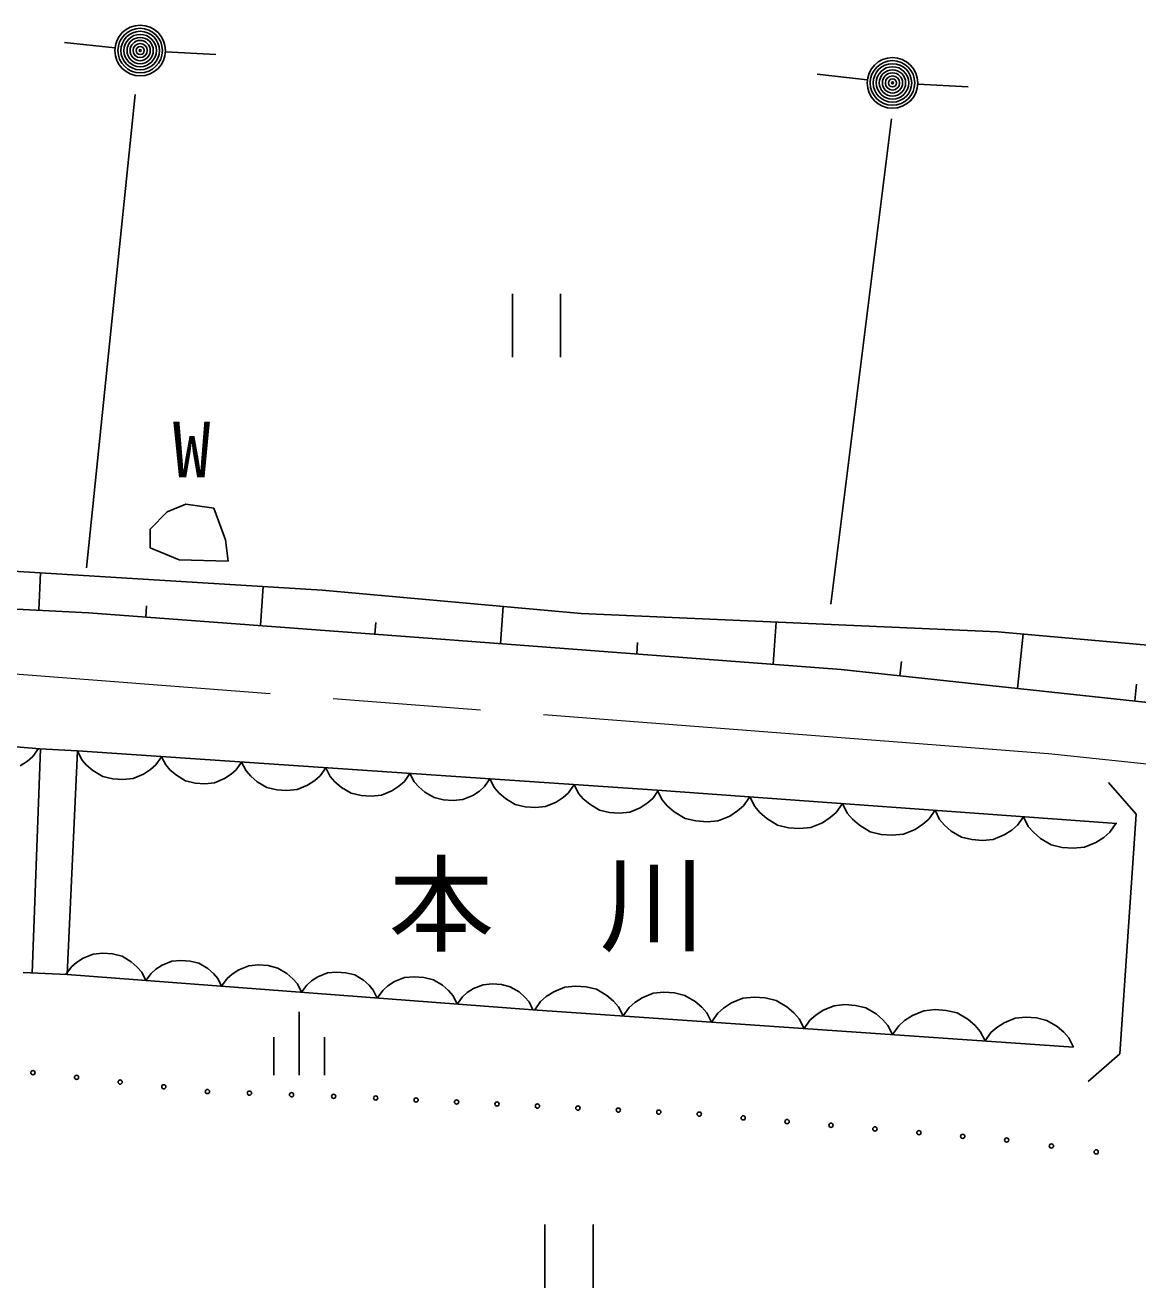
# Model space of a CAD drawing. Units: millimetres, scale not verified. Extents: x 39750 to 680000, y 20000 to 380250.
# Drawn here: x 377510 to 403877, y 264248 to 294171 of the extents above; entities that cross this region are included whole.
import ezdxf
from ezdxf.enums import TextEntityAlignment as Align

# ---------------------------------------------------------------- set-up
doc = ezdxf.new("R2010")
doc.units = ezdxf.units.MM
doc.header["$LTSCALE"] = 1000
doc.linetypes.add('CHAIN', pattern=[18.5, 12, -1.5, 3.5, -1.5])
doc.layers.add('M-BGD', color=7, linetype='Continuous', lineweight=25)
doc.layers.add('M-BMK', color=2, linetype='CHAIN', lineweight=13)
doc.styles.add('ＭＳ ゴシック', font='')
doc.styles.get('ＭＳ ゴシック').set_extended_font_data('MS Gothic')

msp = doc.modelspace()

# ---------------------------------------------------------------- linework, layer by layer
at = {"layer": 'M-BGD'}
for p, q in [((379637, 293635), (378444, 293763)), ((380833, 293541), (382031, 293480)), ((397468, 292874), (396276, 293014)), ((398663, 292772), (399861, 292708)), ((378961, 281314), (380112, 292530)), ((396600, 280451), (398038, 291954)), ((389058, 287802), (389058, 286302)), ((390198, 286302), (390198, 287802)), ((380877, 282635), (381316, 282823)), ((381316, 282823), (381976, 282729)), ((380468, 282226), (380877, 282635)), ((381976, 282729), (382259, 281975)), ((380468, 281786), (380468, 282226)), ((382259, 281975), (382321, 281472)), ((381159, 281504), (380468, 281786)), ((384549, 280779), (374378, 281410)), ((382321, 281472), (381159, 281504)), ((377829, 280306), (377875, 281193)), ((383083, 279941), (383152, 280865)), ((390685, 280226), (384549, 280779)), ((379010, 280245), (374286, 280490)), ((380368, 280144), (380388, 280411)), ((388772, 279515), (388839, 280393)), ((387157, 279638), (379010, 280245)), ((400562, 279797), (390685, 280226)), ((385799, 279739), (385820, 280015)), ((395235, 279024), (395311, 280025)), ((409973, 278944), (400562, 279797)), ((396850, 278901), (387157, 279638)), ((392004, 279270), (392024, 279539)), ((401025, 278454), (401163, 279743)), ((405200, 278006), (396850, 278901)), ((398242, 278752), (398279, 279094)), ((403808, 278155), (403851, 278555)), ((371745, 277519), (377855, 277024)), ((377560, 276727), (377689, 276837)), ((377676, 271707), (377871, 277023)), ((377689, 276837), (377825, 277027)), ((377855, 277024), (378746, 276971)), ((378501, 271670), (378746, 276971)), ((378746, 276971), (392489, 276038)), ((378746, 276971), (378852, 276763)), ((380608, 276644), (380741, 276835)), ((380741, 276835), (380842, 276638)), ((377390, 276620), (377560, 276727)), ((378852, 276763), (378964, 276635)), ((378964, 276635), (379115, 276505)), ((379115, 276505), (379346, 276369)), ((380312, 276424), (380480, 276533)), ((380480, 276533), (380608, 276644)), ((380842, 276638), (380948, 276517)), ((380948, 276517), (381092, 276393)), ((382389, 276419), (382510, 276525)), ((382510, 276525), (382637, 276707)), ((382637, 276707), (382743, 276499)), ((382743, 276499), (382855, 276371)), ((384499, 276380), (384632, 276572)), ((384632, 276572), (384739, 276364)), ((379346, 276369), (379583, 276313)), ((379583, 276313), (379823, 276297)), ((379823, 276297), (380065, 276320)), ((380065, 276320), (380312, 276424)), ((381092, 276393), (381312, 276264)), ((381312, 276264), (381537, 276210)), ((381537, 276210), (381764, 276195)), ((381764, 276195), (381994, 276217)), ((381994, 276217), (382230, 276316)), ((382230, 276316), (382389, 276419)), ((382855, 276371), (383006, 276241)), ((383006, 276241), (383238, 276105)), ((384203, 276160), (384371, 276268)), ((384371, 276268), (384499, 276380)), ((384739, 276364), (384850, 276236)), ((384850, 276236), (385002, 276105)), ((386367, 276133), (386495, 276245)), ((386495, 276245), (386628, 276436)), ((386628, 276436), (386729, 276239)), ((386729, 276239), (386835, 276117)), ((388397, 276126), (388523, 276308)), ((388523, 276308), (388630, 276100)), ((403840, 275471), (403182, 276224)), ((383238, 276105), (383474, 276049)), ((383474, 276049), (383714, 276032)), ((383714, 276032), (383956, 276056)), ((383956, 276056), (384203, 276160)), ((385002, 276105), (385233, 275969)), ((385233, 275969), (385470, 275913)), ((385470, 275913), (385709, 275897)), ((385709, 275897), (385951, 275921)), ((385951, 275921), (386199, 276024)), ((386199, 276024), (386367, 276133)), ((386835, 276117), (386979, 275993)), ((386979, 275993), (387198, 275864)), ((387881, 275818), (388116, 275916)), ((388116, 275916), (388275, 276020)), ((388275, 276020), (388397, 276126)), ((388630, 276100), (388741, 275972)), ((388741, 275972), (388893, 275841)), ((390258, 275869), (390386, 275981)), ((390386, 275981), (390519, 276172)), ((390519, 276172), (390625, 275964)), ((390625, 275964), (390737, 275837)), ((392381, 275845), (392514, 276037)), ((392489, 276038), (403385, 275253)), ((392489, 276038), (392605, 275810)), ((387198, 275864), (387423, 275811)), ((387423, 275811), (387651, 275795)), ((387651, 275795), (387881, 275818)), ((388893, 275841), (389124, 275705)), ((389124, 275705), (389361, 275649)), ((389361, 275649), (389600, 275633)), ((389600, 275633), (389842, 275657)), ((389842, 275657), (390090, 275760)), ((390090, 275760), (390258, 275869)), ((390737, 275837), (390888, 275706)), ((390888, 275706), (391120, 275570)), ((391838, 275521), (392085, 275625)), ((392085, 275625), (392253, 275734)), ((392253, 275734), (392381, 275845)), ((392605, 275810), (392727, 275668)), ((392727, 275668), (392893, 275524)), ((394394, 275548), (394536, 275670)), ((394536, 275670), (394683, 275880)), ((394683, 275880), (394799, 275651)), ((394799, 275651), (394921, 275510)), ((396730, 275512), (396877, 275722)), ((396877, 275722), (396993, 275493)), ((391120, 275570), (391356, 275514)), ((391356, 275514), (391596, 275498)), ((391596, 275498), (391838, 275521)), ((392893, 275524), (393147, 275373)), ((393147, 275373), (393407, 275311)), ((393407, 275311), (393670, 275291)), ((393670, 275291), (393936, 275316)), ((393936, 275316), (394209, 275429)), ((394209, 275429), (394394, 275548)), ((394921, 275510), (395087, 275366)), ((395087, 275366), (395341, 275215)), ((396404, 275271), (396589, 275390)), ((396589, 275390), (396730, 275512)), ((396993, 275493), (397115, 275352)), ((397115, 275352), (397281, 275208)), ((398783, 275232), (398924, 275354)), ((398924, 275354), (399072, 275564)), ((399072, 275564), (399182, 275345)), ((399182, 275345), (399299, 275211)), ((401025, 275213), (401166, 275413)), ((401166, 275413), (401282, 275184)), ((403456, 269796), (403840, 275471)), ((395341, 275215), (395601, 275152)), ((395601, 275152), (395864, 275133)), ((395864, 275133), (396131, 275158)), ((396131, 275158), (396404, 275271)), ((397281, 275208), (397535, 275057)), ((397535, 275057), (397795, 274994)), ((397795, 274994), (398059, 274975)), ((398059, 274975), (398325, 275000)), ((398325, 275000), (398598, 275113)), ((398598, 275113), (398783, 275232)), ((399299, 275211), (399457, 275073)), ((399457, 275073), (399700, 274929)), ((400714, 274982), (400891, 275096)), ((400891, 275096), (401025, 275213)), ((401282, 275184), (401404, 275043)), ((401404, 275043), (401570, 274899)), ((403072, 274923), (403213, 275045)), ((403213, 275045), (403360, 275255)), ((399700, 274929), (399948, 274869)), ((399948, 274869), (400199, 274851)), ((400199, 274851), (400454, 274875)), ((400454, 274875), (400714, 274982)), ((401570, 274899), (401824, 274748)), ((401824, 274748), (402084, 274685)), ((402614, 274691), (402887, 274804)), ((402887, 274804), (403072, 274923)), ((402084, 274685), (402348, 274666)), ((402348, 274666), (402614, 274691)), ((378886, 272060), (378726, 271958)), ((379122, 272157), (378886, 272060)), ((379352, 272178), (379122, 272157)), ((379579, 272160), (379352, 272178)), ((379804, 272105), (379579, 272160)), ((380023, 271974), (379804, 272105)), ((381200, 272008), (380982, 271988)), ((381416, 271991), (381200, 272008)), ((378501, 271670), (377461, 271717)), ((378603, 271853), (378475, 271672)), ((378726, 271958), (378603, 271853)), ((380166, 271849), (380023, 271974)), ((380271, 271727), (380166, 271849)), ((380370, 271529), (380271, 271727)), ((380607, 271800), (380491, 271700)), ((380759, 271897), (380607, 271800)), ((380982, 271988), (380759, 271897)), ((381628, 271939), (381416, 271991)), ((381836, 271815), (381628, 271939)), ((381971, 271697), (381836, 271815)), ((382575, 271781), (382415, 271679)), ((382811, 271878), (382575, 271781)), ((383041, 271899), (382811, 271878)), ((383269, 271882), (383041, 271899)), ((383493, 271826), (383269, 271882)), ((383712, 271696), (383493, 271826)), ((384672, 271709), (384448, 271618)), ((384890, 271729), (384672, 271709)), ((385105, 271713), (384890, 271729)), ((385318, 271661), (385105, 271713)), ((389544, 270836), (378501, 271670)), ((380491, 271700), (380370, 271529)), ((382071, 271581), (381971, 271697)), ((382165, 271393), (382071, 271581)), ((382293, 271574), (382165, 271393)), ((382415, 271679), (382293, 271574)), ((383855, 271571), (383712, 271696)), ((383960, 271448), (383855, 271571)), ((384059, 271250), (383960, 271448)), ((384181, 271422), (384059, 271250)), ((384296, 271521), (384181, 271422)), ((384448, 271618), (384296, 271521)), ((385525, 271537), (385318, 271661)), ((385661, 271418), (385525, 271537)), ((385760, 271302), (385661, 271418)), ((386265, 271503), (386105, 271401)), ((386501, 271599), (386265, 271503)), ((386731, 271620), (386501, 271599)), ((386958, 271603), (386731, 271620)), ((387183, 271548), (386958, 271603)), ((387401, 271417), (387183, 271548)), ((387545, 271292), (387401, 271417)), ((388361, 271431), (388138, 271339)), ((388579, 271450), (388361, 271431)), ((388795, 271434), (388579, 271450)), ((389007, 271382), (388795, 271434)), ((385854, 271115), (385760, 271302)), ((385982, 271295), (385854, 271115)), ((386105, 271401), (385982, 271295)), ((387650, 271169), (387545, 271292)), ((387749, 270971), (387650, 271169)), ((387870, 271143), (387749, 270971)), ((387986, 271242), (387870, 271143)), ((388138, 271339), (387986, 271242)), ((389215, 271258), (389007, 271382)), ((389350, 271139), (389215, 271258)), ((389450, 271023), (389350, 271139)), ((389859, 271151), (389725, 271034)), ((390035, 271265), (389859, 271151)), ((390295, 271373), (390035, 271265)), ((390549, 271398), (390295, 271373)), ((390801, 271381), (390549, 271398)), ((391049, 271321), (390801, 271381)), ((391292, 271178), (391049, 271321)), ((391451, 271041), (391292, 271178)), ((392130, 271120), (391954, 271006)), ((392390, 271229), (392130, 271120)), ((392645, 271253), (392390, 271229)), ((392896, 271236), (392645, 271253)), ((393144, 271177), (392896, 271236)), ((393387, 271034), (393144, 271177)), ((394519, 271110), (394247, 270997)), ((394785, 271136), (394519, 271110)), ((395049, 271118), (394785, 271136)), ((395309, 271056), (395049, 271118)), ((389544, 270836), (389450, 271023)), ((402354, 269952), (389544, 270836)), ((389725, 271034), (389584, 270833)), ((391568, 270907), (391451, 271041)), ((391679, 270689), (391568, 270907)), ((391820, 270889), (391679, 270689)), ((391954, 271006), (391820, 270889)), ((393546, 270897), (393387, 271034)), ((393663, 270762), (393546, 270897)), ((394062, 270877), (393921, 270754)), ((394247, 270997), (394062, 270877)), ((395564, 270906), (395309, 271056)), ((395730, 270762), (395564, 270906)), ((396420, 270825), (396244, 270710)), ((396680, 270933), (396420, 270825)), ((396934, 270958), (396680, 270933)), ((397186, 270940), (396934, 270958)), ((397434, 270881), (397186, 270940)), ((397677, 270738), (397434, 270881)), ((398809, 270814), (398536, 270701)), ((399075, 270840), (398809, 270814)), ((399339, 270822), (399075, 270840)), ((399599, 270760), (399339, 270822)), ((384004, 270784), (384004, 269284)), ((393774, 270544), (393663, 270762)), ((393921, 270754), (393774, 270544)), ((395853, 270621), (395730, 270762)), ((395969, 270393), (395853, 270621)), ((396109, 270593), (395969, 270393)), ((396244, 270710), (396109, 270593)), ((397836, 270601), (397677, 270738)), ((397953, 270466), (397836, 270601)), ((398352, 270581), (398211, 270459)), ((398536, 270701), (398352, 270581)), ((399853, 270610), (399599, 270760)), ((400020, 270466), (399853, 270610)), ((400710, 270529), (400534, 270415)), ((400970, 270637), (400710, 270529)), ((401224, 270662), (400970, 270637)), ((401476, 270644), (401224, 270662)), ((401724, 270585), (401476, 270644)), ((401967, 270442), (401724, 270585)), ((398064, 270248), (397953, 270466)), ((398211, 270459), (398064, 270248)), ((400142, 270325), (400020, 270466)), ((400259, 270097), (400142, 270325)), ((400399, 270298), (400259, 270097)), ((400534, 270415), (400399, 270298)), ((402126, 270305), (401967, 270442)), ((402243, 270170), (402126, 270305)), ((383404, 270188), (383404, 269288)), ((384604, 270188), (384604, 269288)), ((402354, 269952), (402243, 270170)), ((402703, 269138), (403456, 269796)), ((389828, 265748), (389828, 264248)), ((390968, 264248), (390968, 265748))]:
    msp.add_line(p, q, dxfattribs=at)
for centre, radius in [((380234, 293571), 600), ((380234, 293571), 528), ((380234, 293571), 456), ((380234, 293571), 384), ((380234, 293571), 312), ((380234, 293571), 240), ((380234, 293571), 168), ((380234, 293571), 96), ((380234, 293571), 24), ((398064, 292804), 600), ((398064, 292804), 528), ((398064, 292804), 456), ((398064, 292804), 384), ((398064, 292804), 312), ((398064, 292804), 240), ((398064, 292804), 168), ((398064, 292804), 96), ((398064, 292804), 24), ((377692, 269345), 50), ((378726, 269234), 50), ((379760, 269122), 50), ((380794, 269011), 50), ((381828, 268899), 50), ((382825, 268861), 50), ((383822, 268823), 50), ((384819, 268784), 50), ((385816, 268746), 50), ((386774, 268698), 50), ((387733, 268650), 50), ((388692, 268602), 50), ((389650, 268554), 50), ((390609, 268506), 50), ((391567, 268458), 50), ((392526, 268410), 50), ((393485, 268363), 50), ((394526, 268275), 50), ((395566, 268187), 50), ((396607, 268100), 50), ((397648, 268012), 50), ((398689, 267924), 50), ((399729, 267837), 50), ((400770, 267749), 50), ((401831, 267608), 50), ((402892, 267468), 50)]:
    msp.add_circle(centre, radius, dxfattribs=at)
at = {"layer": 'M-BMK'}
for p, q in [((401761, 276901), (371183, 279261)), ((447773, 272049), (401761, 276901))]:
    msp.add_line(p, q, dxfattribs=at)

# ---------------------------------------------------------------- texts
at = {"layer": 'M-BGD', "style": 'ＭＳ ゴシック'}
for s, height, p in [('W', 1320, (381006, 283060)), ('本\u3000川', 1833, (386121, 271866))]:
    msp.add_text(s, height=height, dxfattribs=at).set_placement(p, align=Align.BOTTOM_LEFT)

doc.saveas('drawing.dxf')
